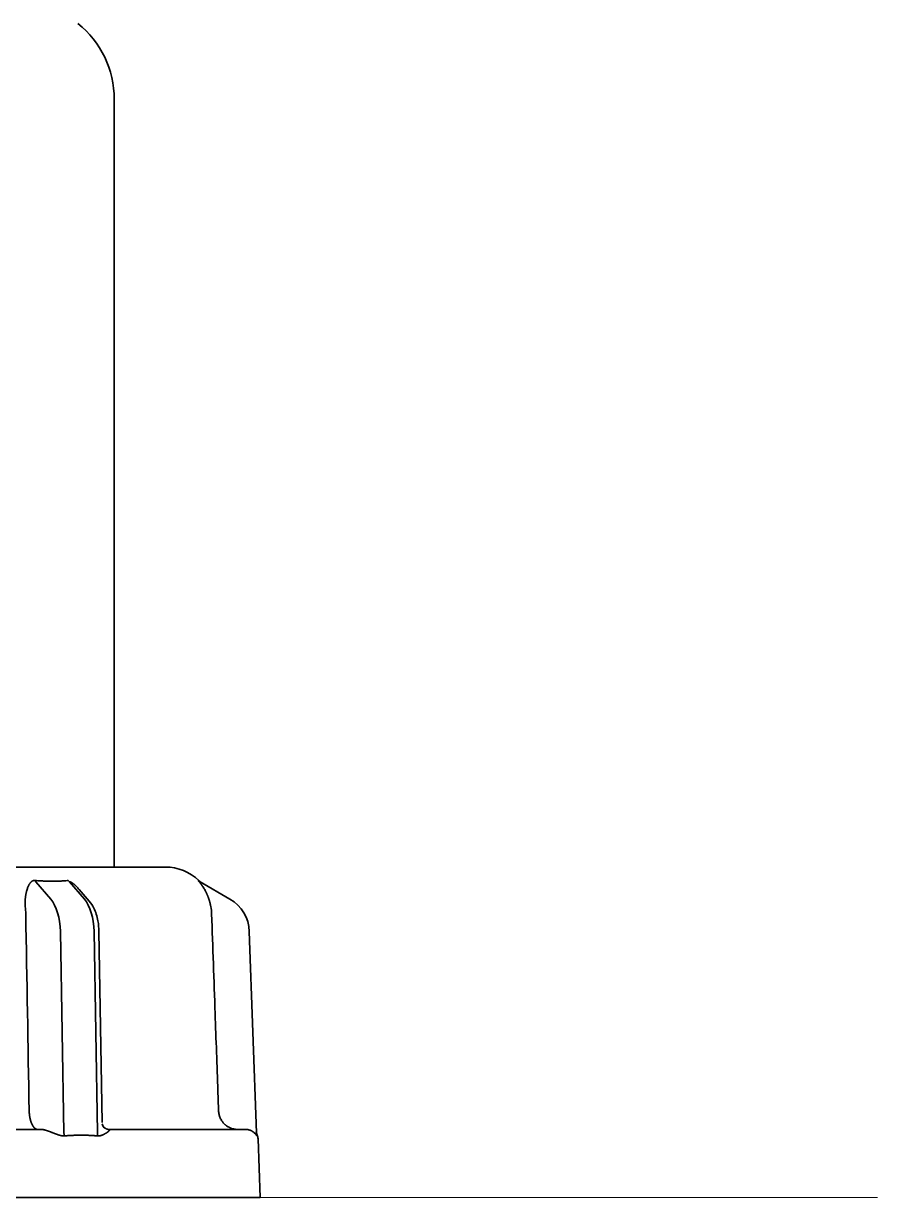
# Model space of a CAD drawing. Extents: x 6569 to 10251, y -294 to 3100.
# Drawn here: x 8603.8 to 8647.8, y 2097.7 to 2158.1 of the extents above; entities that cross this region are included whole.
import ezdxf

# ---------------------------------------------------------------- set-up
doc = ezdxf.new("R2010")
doc.units = 0
doc.header["$LTSCALE"] = 5
doc.layers.get('0').update_dxf_attribs({"linetype": 'CONTINUOUS', "lineweight": 0})
doc.layers.add('1', color=7, linetype='CONTINUOUS', true_color=0xffffff)

msp = doc.modelspace()

# ---------------------------------------------------------------- linework, layer by layer
at = {"color": 4}
msp.add_line((8547.764, 2097.726), (8647.764, 2097.726), dxfattribs=at)
at = {"layer": '1', "color": 7, "linetype": 'Continuous', "lineweight": 35}
for p, q in [((8608.514, 2114.726), (8608.514, 2154.226)), ((8584.385, 2114.726), (8611.144, 2114.726)), ((8604.482, 2113.964), (8605.247, 2113.08)), ((8606.979, 2113.08), (8606.214, 2113.964)), ((8612.858, 2114.024), (8612.91, 2113.996)), ((8614.462, 2113.08), (8612.932, 2113.964)), ((8606.71, 2113.578), (8607.232, 2112.975)), ((8605.928, 2101.048), (8605.747, 2111.418)), ((8607.479, 2111.418), (8607.66, 2101.048)), ((8607.729, 2111.409), (8607.901, 2101.58)), ((8615.823, 2101.048), (8615.461, 2111.418)), ((8590.731, 2101.226), (8604.798, 2101.226)), ((8608.262, 2101.226), (8615.296, 2101.226)), ((8615.865, 2100.932), (8615.853, 2100.896)), ((8616.014, 2097.726), (8615.909, 2100.744)), ((8597.764, 2097.726), (8616.014, 2097.726))]:
    msp.add_line(p, q, dxfattribs=at)
for centre, radius, start, end in [((8603.514, 2154.226), 5, 0, 51.15081), ((8611.144, 2112.226), 2.5, 46.33055, 90), ((8613.462, 2111.348), 2, 2, 60), ((8615.409, 2100.726), 0.5, 2, 24.23094)]:
    msp.add_arc(centre, radius, start, end, dxfattribs=at)
at = {"layer": '1', "color": 7, "linetype": 'Continuous', "lineweight": 35, "extrusion": (0, 0, -1)}
for centre, major_axis, ratio, start_param, end_param in [((8604.607, 2114.397), (0.05, 0.498), 0.350879, 3.622309, 3.863433), ((8606.339, 2114.398), (-0.06, 0.497), 0.631469, 3.734247, 3.975077), ((8604.747, 2111.348), (0, 2), 0.5, 0.523599, 1.53589), ((8606.479, 2111.348), (0, 2), 0.5, 0.523599, 1.53589)]:
    msp.add_ellipse(centre, major_axis=major_axis, ratio=ratio, start_param=start_param, end_param=end_param, dxfattribs=at)
at = {"layer": '1', "color": 7, "linetype": 'Continuous', "lineweight": 35}
for centre, major_axis, ratio, start_param, end_param in [((8613.182, 2114.397), (0.25, 0.433), 0.982349, 2.900465, 3.141593), ((8616.321, 2101.138), (-0.354, 0.354), 1, 0.801342, 1.211242)]:
    msp.add_ellipse(centre, major_axis=major_axis, ratio=ratio, start_param=start_param, end_param=end_param, dxfattribs=at)
for points, knots in [([(8604.342, 2114.024), (8604.34, 2114.024), (8604.336, 2114.022), (8604.33, 2114.02), (8604.323, 2114.018), (8604.317, 2114.015), (8604.311, 2114.012), (8604.305, 2114.009), (8604.299, 2114.006), (8604.293, 2114.002), (8604.287, 2113.998), (8604.28, 2113.994), (8604.274, 2113.99), (8604.268, 2113.986), (8604.262, 2113.981), (8604.256, 2113.976), (8604.25, 2113.971), (8604.244, 2113.966), (8604.238, 2113.96), (8604.231, 2113.954), (8604.225, 2113.948), (8604.219, 2113.942), (8604.213, 2113.935), (8604.201, 2113.921), (8604.183, 2113.899), (8604.16, 2113.868), (8604.139, 2113.834), (8604.115, 2113.789), (8604.088, 2113.73), (8604.06, 2113.655), (8604.033, 2113.571), (8604.013, 2113.499), (8603.999, 2113.445), (8603.991, 2113.412), (8603.983, 2113.378), (8603.976, 2113.345), (8603.97, 2113.311), (8603.964, 2113.277), (8603.958, 2113.243), (8603.953, 2113.209), (8603.949, 2113.175), (8603.945, 2113.141), (8603.941, 2113.107), (8603.939, 2113.072), (8603.936, 2113.038), (8603.934, 2113.004), (8603.933, 2112.969), (8603.932, 2112.935), (8603.932, 2112.901), (8603.932, 2112.866), (8603.933, 2112.832), (8603.935, 2112.798), (8603.937, 2112.763), (8603.939, 2112.729), (8603.941, 2112.706), (8603.942, 2112.695)], [0, 0, 0, 0, 0.004712, 0.009534, 0.014468, 0.019518, 0.02469, 0.029985, 0.035407, 0.04096, 0.046646, 0.052467, 0.058427, 0.064527, 0.070769, 0.077156, 0.083689, 0.09037, 0.0972, 0.104182, 0.111317, 0.118606, 0.126049, 0.13365, 0.16436, 0.195902, 0.228345, 0.261749, 0.318602, 0.379208, 0.44371, 0.512228, 0.53576, 0.559032, 0.582049, 0.604817, 0.627343, 0.649632, 0.671691, 0.693528, 0.715149, 0.736562, 0.757775, 0.778796, 0.799634, 0.820297, 0.840795, 0.861137, 0.881332, 0.901391, 0.921323, 0.94114, 0.960851, 0.980467, 1, 1, 1, 1]), ([(8604.454, 2114.035), (8604.452, 2114.036), (8604.446, 2114.036), (8604.438, 2114.036), (8604.431, 2114.037), (8604.423, 2114.037), (8604.415, 2114.036), (8604.408, 2114.036), (8604.4, 2114.036), (8604.393, 2114.035), (8604.385, 2114.034), (8604.378, 2114.033), (8604.371, 2114.032), (8604.363, 2114.03), (8604.356, 2114.028), (8604.349, 2114.027), (8604.344, 2114.025), (8604.342, 2114.024)], [0, 0, 0, 0, 0.064703, 0.129406, 0.194175, 0.259078, 0.32418, 0.389546, 0.455241, 0.521329, 0.587871, 0.654929, 0.722563, 0.790832, 0.859791, 0.929496, 1, 1, 1, 1]), ([(8606.032, 2114.024), (8606.022, 2114.024), (8606.003, 2114.022), (8605.974, 2114.02), (8605.945, 2114.017), (8605.915, 2114.015), (8605.886, 2114.013), (8605.856, 2114.011), (8605.827, 2114.01), (8605.797, 2114.008), (8605.767, 2114.006), (8605.737, 2114.005), (8605.707, 2114.004), (8605.677, 2114.002), (8605.646, 2114.001), (8605.616, 2114), (8605.585, 2113.999), (8605.555, 2113.998), (8605.524, 2113.998), (8605.493, 2113.997), (8605.462, 2113.996), (8605.431, 2113.996), (8605.4, 2113.996), (8605.368, 2113.996), (8605.337, 2113.996), (8605.306, 2113.996), (8605.274, 2113.996), (8605.242, 2113.996), (8605.211, 2113.996), (8605.179, 2113.997), (8605.147, 2113.998), (8605.115, 2113.998), (8605.083, 2113.999), (8605.05, 2114), (8605.018, 2114.001), (8604.986, 2114.002), (8604.953, 2114.004), (8604.921, 2114.005), (8604.888, 2114.006), (8604.855, 2114.008), (8604.822, 2114.01), (8604.789, 2114.011), (8604.756, 2114.013), (8604.723, 2114.015), (8604.69, 2114.017), (8604.657, 2114.02), (8604.623, 2114.022), (8604.601, 2114.024), (8604.59, 2114.024)], [0, 0, 0, 0, 0.021779, 0.043552, 0.06532, 0.087084, 0.108843, 0.130598, 0.152348, 0.174095, 0.195838, 0.217578, 0.239315, 0.261049, 0.28278, 0.304509, 0.326236, 0.34796, 0.369683, 0.391405, 0.413126, 0.434845, 0.456564, 0.478282, 0.5, 0.521718, 0.543436, 0.565155, 0.586874, 0.608595, 0.630317, 0.65204, 0.673764, 0.695491, 0.71722, 0.738951, 0.760685, 0.782422, 0.804162, 0.825905, 0.847652, 0.869402, 0.891157, 0.912916, 0.93468, 0.956448, 0.978221, 1, 1, 1, 1]), ([(8606.214, 2113.964), (8606.216, 2113.965), (8606.219, 2113.965), (8606.225, 2113.966), (8606.232, 2113.966), (8606.239, 2113.965), (8606.247, 2113.963), (8606.255, 2113.961), (8606.264, 2113.958), (8606.273, 2113.955), (8606.283, 2113.951), (8606.293, 2113.946), (8606.304, 2113.94), (8606.316, 2113.934), (8606.327, 2113.927), (8606.34, 2113.92), (8606.353, 2113.911), (8606.366, 2113.902), (8606.38, 2113.892), (8606.394, 2113.882), (8606.409, 2113.871), (8606.424, 2113.859), (8606.44, 2113.846), (8606.456, 2113.833), (8606.472, 2113.818), (8606.489, 2113.803), (8606.506, 2113.789), (8606.523, 2113.772), (8606.544, 2113.753), (8606.572, 2113.726), (8606.605, 2113.693), (8606.643, 2113.652), (8606.679, 2113.613), (8606.702, 2113.587), (8606.71, 2113.578)], [0, 0, 0, 0, 0.011196, 0.022245, 0.033363, 0.044763, 0.056639, 0.069167, 0.082495, 0.096747, 0.112024, 0.128408, 0.145965, 0.164751, 0.184809, 0.206175, 0.22888, 0.252949, 0.278402, 0.305258, 0.333531, 0.363235, 0.394381, 0.426978, 0.461034, 0.496558, 0.533556, 0.565127, 0.611078, 0.67141, 0.746123, 0.835219, 0.938696, 1, 1, 1, 1]), ([(8612.839, 2114.026), (8612.835, 2114.031), (8612.833, 2114.034), (8612.833, 2114.036), (8612.833, 2114.037), (8612.835, 2114.037), (8612.836, 2114.036), (8612.837, 2114.035)], [0, 0, 0, 0, 0.5, 0.5, 0.75, 0.75, 1, 1, 1, 1]), ([(8613.48, 2112.695), (8613.479, 2112.701), (8613.477, 2112.712), (8613.473, 2112.73), (8613.47, 2112.747), (8613.466, 2112.764), (8613.462, 2112.782), (8613.458, 2112.799), (8613.454, 2112.816), (8613.45, 2112.834), (8613.446, 2112.851), (8613.442, 2112.868), (8613.437, 2112.886), (8613.433, 2112.903), (8613.428, 2112.92), (8613.423, 2112.937), (8613.418, 2112.955), (8613.414, 2112.972), (8613.408, 2112.989), (8613.403, 2113.006), (8613.398, 2113.024), (8613.393, 2113.041), (8613.387, 2113.058), (8613.382, 2113.075), (8613.376, 2113.092), (8613.37, 2113.109), (8613.364, 2113.126), (8613.358, 2113.143), (8613.352, 2113.161), (8613.346, 2113.178), (8613.339, 2113.195), (8613.333, 2113.211), (8613.326, 2113.228), (8613.32, 2113.245), (8613.313, 2113.262), (8613.306, 2113.279), (8613.299, 2113.296), (8613.292, 2113.313), (8613.284, 2113.329), (8613.277, 2113.346), (8613.269, 2113.363), (8613.262, 2113.379), (8613.254, 2113.396), (8613.246, 2113.412), (8613.238, 2113.429), (8613.23, 2113.445), (8613.222, 2113.462), (8613.201, 2113.502), (8613.167, 2113.565), (8613.119, 2113.648), (8613.069, 2113.725), (8613.031, 2113.78), (8613.005, 2113.816), (8612.991, 2113.835), (8612.977, 2113.853), (8612.964, 2113.87), (8612.952, 2113.886), (8612.94, 2113.902), (8612.928, 2113.916), (8612.917, 2113.93), (8612.907, 2113.942), (8612.897, 2113.954), (8612.888, 2113.965), (8612.88, 2113.975), (8612.872, 2113.985), (8612.865, 2113.993), (8612.859, 2114.001), (8612.853, 2114.008), (8612.848, 2114.014), (8612.844, 2114.02), (8612.841, 2114.023), (8612.84, 2114.024)], [0, 0, 0, 0, 0.009877, 0.019767, 0.029672, 0.039593, 0.049532, 0.059489, 0.069466, 0.079465, 0.089487, 0.099532, 0.109604, 0.119701, 0.129827, 0.139983, 0.150168, 0.160386, 0.170636, 0.180921, 0.191241, 0.201598, 0.211992, 0.222425, 0.232899, 0.243413, 0.253969, 0.264569, 0.275213, 0.285903, 0.296638, 0.307422, 0.318253, 0.329134, 0.340065, 0.351048, 0.362082, 0.373169, 0.384311, 0.395507, 0.406758, 0.418066, 0.429432, 0.440855, 0.452337, 0.463878, 0.475479, 0.487142, 0.550852, 0.613762, 0.67598, 0.737614, 0.755418, 0.772724, 0.789538, 0.805867, 0.821719, 0.837101, 0.852024, 0.866497, 0.88053, 0.894136, 0.907328, 0.92012, 0.932528, 0.94457, 0.956263, 0.96763, 0.978691, 0.989473, 1, 1, 1, 1]), ([(8607.232, 2112.975), (8607.322, 2112.867), (8607.514, 2112.574), (8607.684, 2112.024), (8607.725, 2111.599), (8607.729, 2111.409)], [0, 0, 0, 0, 0.282047, 0.696349, 1, 1, 1, 1]), ([(8613.879, 2102.191), (8613.868, 2102.524), (8613.856, 2102.857), (8613.797, 2104.523), (8613.75, 2105.856), (8613.644, 2108.897), (8613.583, 2110.605), (8613.523, 2112.313)], [0, 0, 0, 0, 0.098732, 0.098732, 0.493661, 0.493661, 1, 1, 1, 1]), ([(8604.142, 2102.191), (8604.142, 2102.189), (8604.142, 2102.183), (8604.142, 2102.175), (8604.142, 2102.167), (8604.142, 2102.159), (8604.143, 2102.151), (8604.143, 2102.142), (8604.143, 2102.134), (8604.144, 2102.126), (8604.144, 2102.117), (8604.144, 2102.109), (8604.145, 2102.101), (8604.145, 2102.092), (8604.146, 2102.083), (8604.147, 2102.075), (8604.147, 2102.066), (8604.148, 2102.057), (8604.149, 2102.049), (8604.149, 2102.04), (8604.15, 2102.031), (8604.151, 2102.022), (8604.152, 2102.013), (8604.153, 2102.004), (8604.154, 2101.995), (8604.155, 2101.986), (8604.156, 2101.977), (8604.157, 2101.968), (8604.158, 2101.959), (8604.159, 2101.95), (8604.16, 2101.941), (8604.162, 2101.932), (8604.163, 2101.922), (8604.164, 2101.913), (8604.166, 2101.904), (8604.167, 2101.895), (8604.169, 2101.885), (8604.17, 2101.876), (8604.172, 2101.867), (8604.174, 2101.857), (8604.175, 2101.848), (8604.177, 2101.838), (8604.179, 2101.829), (8604.181, 2101.82), (8604.183, 2101.81), (8604.185, 2101.801), (8604.187, 2101.791), (8604.189, 2101.782), (8604.191, 2101.772), (8604.193, 2101.763), (8604.196, 2101.754), (8604.198, 2101.744), (8604.2, 2101.735), (8604.203, 2101.725), (8604.205, 2101.716), (8604.208, 2101.707), (8604.21, 2101.697), (8604.213, 2101.688), (8604.216, 2101.679), (8604.218, 2101.669), (8604.221, 2101.66), (8604.224, 2101.651), (8604.227, 2101.642), (8604.23, 2101.632), (8604.233, 2101.623), (8604.236, 2101.614), (8604.24, 2101.605), (8604.243, 2101.596), (8604.246, 2101.587), (8604.25, 2101.578), (8604.253, 2101.569), (8604.256, 2101.56), (8604.26, 2101.551), (8604.264, 2101.543), (8604.267, 2101.534), (8604.271, 2101.525), (8604.275, 2101.517), (8604.279, 2101.508), (8604.283, 2101.5), (8604.287, 2101.491), (8604.291, 2101.483), (8604.295, 2101.475), (8604.299, 2101.467), (8604.303, 2101.458), (8604.308, 2101.45), (8604.312, 2101.443), (8604.317, 2101.435), (8604.321, 2101.427), (8604.326, 2101.419), (8604.33, 2101.412), (8604.335, 2101.405), (8604.34, 2101.397), (8604.345, 2101.39), (8604.349, 2101.383), (8604.354, 2101.376), (8604.359, 2101.369), (8604.364, 2101.362), (8604.37, 2101.356), (8604.375, 2101.349), (8604.38, 2101.343), (8604.385, 2101.337), (8604.391, 2101.331), (8604.396, 2101.325), (8604.401, 2101.319), (8604.407, 2101.313), (8604.413, 2101.308), (8604.418, 2101.302), (8604.424, 2101.297), (8604.43, 2101.292), (8604.436, 2101.287), (8604.441, 2101.282), (8604.447, 2101.278), (8604.453, 2101.273), (8604.459, 2101.269), (8604.465, 2101.265), (8604.472, 2101.261), (8604.478, 2101.258), (8604.484, 2101.254), (8604.49, 2101.251), (8604.497, 2101.248), (8604.503, 2101.245), (8604.509, 2101.242), (8604.516, 2101.24), (8604.522, 2101.237), (8604.529, 2101.235), (8604.535, 2101.233), (8604.542, 2101.232), (8604.549, 2101.23), (8604.555, 2101.229), (8604.562, 2101.228), (8604.569, 2101.227), (8604.576, 2101.227), (8604.583, 2101.226), (8604.587, 2101.226), (8604.589, 2101.226)], [0, 0, 0, 0, 0.005202, 0.01044, 0.015714, 0.021025, 0.026371, 0.031754, 0.037173, 0.042628, 0.048119, 0.053646, 0.05921, 0.06481, 0.070446, 0.076118, 0.081826, 0.087571, 0.093352, 0.099169, 0.105022, 0.110911, 0.116837, 0.122798, 0.128796, 0.134831, 0.140901, 0.147008, 0.15315, 0.159329, 0.165545, 0.171796, 0.178084, 0.184408, 0.190768, 0.197164, 0.203597, 0.210066, 0.216571, 0.223112, 0.22969, 0.236304, 0.242954, 0.24964, 0.256363, 0.263122, 0.269917, 0.276748, 0.283615, 0.290519, 0.297459, 0.304436, 0.311448, 0.318497, 0.325582, 0.332703, 0.339861, 0.347055, 0.354285, 0.361551, 0.368854, 0.376193, 0.383568, 0.39098, 0.398428, 0.405912, 0.413432, 0.420988, 0.428581, 0.43621, 0.443876, 0.451578, 0.459316, 0.46709, 0.474901, 0.482747, 0.490631, 0.49855, 0.506506, 0.514498, 0.522526, 0.530591, 0.538692, 0.546829, 0.555002, 0.563212, 0.571458, 0.579741, 0.58806, 0.596415, 0.604806, 0.613234, 0.621698, 0.630198, 0.638734, 0.647307, 0.655917, 0.664562, 0.673244, 0.681962, 0.690717, 0.699507, 0.708335, 0.717198, 0.726098, 0.735034, 0.744006, 0.753015, 0.76206, 0.771142, 0.78026, 0.789414, 0.798604, 0.807831, 0.817094, 0.826394, 0.835729, 0.845102, 0.85451, 0.863955, 0.873436, 0.882954, 0.892508, 0.902098, 0.911724, 0.921387, 0.931087, 0.940822, 0.950594, 0.960403, 0.970248, 0.980129, 0.990046, 1, 1, 1, 1]), ([(8614.879, 2101.226), (8614.863, 2101.226), (8614.846, 2101.227), (8614.814, 2101.228), (8614.798, 2101.229), (8614.75, 2101.234), (8614.719, 2101.238), (8614.625, 2101.257), (8614.564, 2101.275), (8614.49, 2101.305), (8614.475, 2101.311), (8614.446, 2101.325), (8614.403, 2101.346), (8614.334, 2101.386), (8614.282, 2101.423), (8614.245, 2101.453), (8614.232, 2101.463), (8614.208, 2101.484), (8614.196, 2101.495), (8614.162, 2101.528), (8614.14, 2101.552), (8614.108, 2101.588), (8614.098, 2101.601), (8614.079, 2101.626), (8614.069, 2101.639), (8614.023, 2101.705), (8613.991, 2101.76), (8613.953, 2101.848), (8613.941, 2101.877), (8613.926, 2101.923), (8613.921, 2101.939), (8613.912, 2101.97), (8613.908, 2101.985), (8613.89, 2102.063), (8613.882, 2102.127), (8613.879, 2102.191)], [0, 0, 0, 0, 0.03125, 0.03125, 0.0625, 0.0625, 0.125, 0.125, 0.25, 0.25, 0.28125, 0.28125, 0.3125, 0.375, 0.4375, 0.4375, 0.46875, 0.46875, 0.5, 0.5, 0.5625, 0.5625, 0.59375, 0.59375, 0.625, 0.625, 0.75, 0.75, 0.8125, 0.8125, 0.84375, 0.84375, 0.875, 0.875, 1, 1, 1, 1]), ([(8604.798, 2101.226), (8604.8, 2101.226), (8604.803, 2101.226), (8604.808, 2101.226), (8604.813, 2101.226), (8604.818, 2101.225), (8604.824, 2101.225), (8604.83, 2101.224), (8604.836, 2101.223), (8604.842, 2101.222), (8604.849, 2101.221), (8604.856, 2101.22), (8604.863, 2101.219), (8604.87, 2101.217), (8604.878, 2101.216), (8604.886, 2101.214), (8604.894, 2101.212), (8604.902, 2101.211), (8604.911, 2101.209), (8604.919, 2101.206), (8604.928, 2101.204), (8604.937, 2101.202), (8604.947, 2101.199), (8604.957, 2101.196), (8604.966, 2101.194), (8604.977, 2101.191), (8604.987, 2101.188), (8605.002, 2101.183), (8605.021, 2101.177), (8605.046, 2101.169), (8605.072, 2101.16), (8605.099, 2101.151), (8605.127, 2101.142), (8605.155, 2101.131), (8605.185, 2101.121), (8605.215, 2101.11), (8605.247, 2101.098), (8605.268, 2101.09), (8605.279, 2101.086)], [0, 0, 0, 0, 0.014379, 0.028904, 0.043589, 0.058446, 0.073488, 0.088728, 0.104176, 0.119845, 0.135744, 0.151885, 0.168277, 0.184931, 0.201854, 0.219056, 0.236545, 0.254329, 0.272417, 0.290814, 0.309528, 0.328566, 0.347934, 0.367637, 0.387683, 0.408076, 0.428821, 0.449923, 0.497367, 0.546389, 0.597035, 0.649344, 0.703354, 0.759099, 0.816609, 0.875912, 0.937034, 1, 1, 1, 1]), ([(8607.897, 2101.517), (8607.902, 2101.484), (8607.926, 2101.418), (8607.976, 2101.334), (8608.023, 2101.3), (8608.036, 2101.292)], [0, 0, 0, 0, 0.407874, 0.854533, 1, 1, 1, 1]), ([(8608.262, 2101.226), (8608.262, 2101.226), (8608.261, 2101.226), (8608.26, 2101.226), (8608.258, 2101.226), (8608.255, 2101.226), (8608.252, 2101.226), (8608.248, 2101.226), (8608.244, 2101.227), (8608.239, 2101.227), (8608.233, 2101.227), (8608.227, 2101.228), (8608.221, 2101.228), (8608.213, 2101.229), (8608.205, 2101.23), (8608.197, 2101.232), (8608.188, 2101.234), (8608.179, 2101.236), (8608.169, 2101.238), (8608.158, 2101.241), (8608.147, 2101.244), (8608.135, 2101.248), (8608.123, 2101.253), (8608.111, 2101.258), (8608.098, 2101.264), (8608.085, 2101.27), (8608.071, 2101.278), (8608.057, 2101.286), (8608.043, 2101.295), (8608.029, 2101.305), (8608.015, 2101.317), (8608, 2101.329), (8607.986, 2101.342), (8607.971, 2101.357), (8607.962, 2101.367), (8607.957, 2101.373)], [0, 0, 0, 0, 0.002611, 0.00694, 0.012997, 0.020783, 0.0303, 0.041547, 0.054527, 0.069238, 0.085681, 0.103857, 0.123764, 0.145404, 0.168776, 0.19388, 0.220716, 0.249285, 0.279587, 0.31162, 0.345386, 0.380884, 0.418115, 0.457078, 0.497773, 0.540201, 0.58436, 0.630253, 0.677877, 0.727234, 0.778323, 0.831144, 0.885697, 0.941982, 1, 1, 1, 1]), ([(8608.164, 2101.086), (8608.167, 2101.088), (8608.173, 2101.093), (8608.182, 2101.099), (8608.191, 2101.106), (8608.199, 2101.112), (8608.207, 2101.118), (8608.214, 2101.124), (8608.221, 2101.13), (8608.228, 2101.136), (8608.234, 2101.141), (8608.24, 2101.147), (8608.246, 2101.152), (8608.251, 2101.157), (8608.256, 2101.162), (8608.26, 2101.166), (8608.264, 2101.171), (8608.268, 2101.175), (8608.272, 2101.179), (8608.275, 2101.183), (8608.278, 2101.187), (8608.28, 2101.191), (8608.282, 2101.194), (8608.284, 2101.198), (8608.285, 2101.201), (8608.286, 2101.204), (8608.287, 2101.206), (8608.288, 2101.209), (8608.288, 2101.211), (8608.288, 2101.213), (8608.287, 2101.215), (8608.286, 2101.217), (8608.285, 2101.219), (8608.284, 2101.221), (8608.282, 2101.222), (8608.28, 2101.223), (8608.278, 2101.224), (8608.275, 2101.225), (8608.272, 2101.225), (8608.269, 2101.226), (8608.266, 2101.226), (8608.263, 2101.226), (8608.262, 2101.226)], [0, 0, 0, 0, 0.035073, 0.069552, 0.103441, 0.136743, 0.169461, 0.201601, 0.233165, 0.264159, 0.294588, 0.324455, 0.353767, 0.382529, 0.410747, 0.438426, 0.465574, 0.492197, 0.518301, 0.543896, 0.568988, 0.593586, 0.6177, 0.641338, 0.66451, 0.687227, 0.7095, 0.731341, 0.752762, 0.773776, 0.794397, 0.81464, 0.834519, 0.854051, 0.873253, 0.892142, 0.910736, 0.929056, 0.947121, 0.964952, 0.982571, 1, 1, 1, 1]), ([(8615.853, 2100.896), (8615.853, 2100.893), (8615.851, 2100.893), (8615.848, 2100.895), (8615.845, 2100.898), (8615.838, 2100.906), (8615.835, 2100.912), (8615.826, 2100.925), (8615.821, 2100.932), (8615.81, 2100.948), (8615.803, 2100.956), (8615.79, 2100.974), (8615.783, 2100.983), (8615.759, 2101.011), (8615.742, 2101.03), (8615.7, 2101.069), (8615.677, 2101.088), (8615.638, 2101.117), (8615.624, 2101.126), (8615.594, 2101.144), (8615.578, 2101.153), (8615.544, 2101.17), (8615.526, 2101.178), (8615.488, 2101.192), (8615.467, 2101.199), (8615.434, 2101.208), (8615.423, 2101.211), (8615.399, 2101.216), (8615.387, 2101.218), (8615.362, 2101.222), (8615.349, 2101.224), (8615.323, 2101.226), (8615.309, 2101.226), (8615.296, 2101.226)], [0, 0, 0, 0, 0.0625, 0.0625, 0.125, 0.125, 0.1875, 0.1875, 0.25, 0.25, 0.3125, 0.3125, 0.375, 0.375, 0.5, 0.5, 0.625, 0.625, 0.6875, 0.6875, 0.75, 0.75, 0.8125, 0.8125, 0.875, 0.875, 0.90625, 0.90625, 0.9375, 0.9375, 0.96875, 0.96875, 1, 1, 1, 1]), ([(8605.279, 2101.086), (8605.285, 2101.083), (8605.297, 2101.079), (8605.315, 2101.072), (8605.333, 2101.065), (8605.351, 2101.058), (8605.369, 2101.051), (8605.387, 2101.044), (8605.405, 2101.037), (8605.423, 2101.03), (8605.441, 2101.023), (8605.459, 2101.017), (8605.476, 2101.01), (8605.494, 2101.003), (8605.512, 2100.996), (8605.529, 2100.99), (8605.547, 2100.983), (8605.564, 2100.977), (8605.582, 2100.97), (8605.609, 2100.961), (8605.646, 2100.948), (8605.69, 2100.934), (8605.733, 2100.921), (8605.768, 2100.912), (8605.797, 2100.906), (8605.819, 2100.902), (8605.841, 2100.899), (8605.862, 2100.896), (8605.883, 2100.894), (8605.904, 2100.894), (8605.925, 2100.893), (8605.945, 2100.894), (8605.958, 2100.895), (8605.965, 2100.896)], [0, 0, 0, 0, 0.025953, 0.051868, 0.077745, 0.103588, 0.129396, 0.155172, 0.180918, 0.206634, 0.232323, 0.257987, 0.283627, 0.309244, 0.334841, 0.360418, 0.385979, 0.411523, 0.437054, 0.462572, 0.530757, 0.596034, 0.658483, 0.718197, 0.751135, 0.783581, 0.815569, 0.847136, 0.878317, 0.909154, 0.939685, 0.969953, 1, 1, 1, 1]), ([(8605.965, 2100.896), (8605.978, 2100.897), (8606.005, 2100.9), (8606.046, 2100.903), (8606.088, 2100.907), (8606.13, 2100.91), (8606.172, 2100.913), (8606.215, 2100.915), (8606.259, 2100.918), (8606.302, 2100.92), (8606.347, 2100.922), (8606.391, 2100.924), (8606.437, 2100.926), (8606.482, 2100.927), (8606.528, 2100.929), (8606.575, 2100.93), (8606.622, 2100.931), (8606.67, 2100.931), (8606.717, 2100.932), (8606.766, 2100.932), (8606.826, 2100.932), (8606.898, 2100.932), (8606.98, 2100.931), (8607.061, 2100.93), (8607.141, 2100.928), (8607.218, 2100.925), (8607.295, 2100.922), (8607.369, 2100.918), (8607.442, 2100.913), (8607.514, 2100.908), (8607.584, 2100.902), (8607.63, 2100.898), (8607.653, 2100.896)], [0, 0, 0, 0, 0.023767, 0.047813, 0.072139, 0.096746, 0.121634, 0.146804, 0.172257, 0.197993, 0.224014, 0.25032, 0.276911, 0.303788, 0.330952, 0.358404, 0.386144, 0.414172, 0.44249, 0.471098, 0.499996, 0.549727, 0.598592, 0.646596, 0.693742, 0.740031, 0.785469, 0.830058, 0.873802, 0.916704, 0.958769, 1, 1, 1, 1]), ([(8607.653, 2100.896), (8607.656, 2100.895), (8607.662, 2100.895), (8607.671, 2100.894), (8607.681, 2100.894), (8607.69, 2100.894), (8607.699, 2100.894), (8607.709, 2100.894), (8607.718, 2100.894), (8607.728, 2100.895), (8607.738, 2100.896), (8607.747, 2100.897), (8607.757, 2100.898), (8607.767, 2100.9), (8607.777, 2100.901), (8607.787, 2100.903), (8607.797, 2100.905), (8607.807, 2100.908), (8607.817, 2100.91), (8607.827, 2100.913), (8607.837, 2100.916), (8607.847, 2100.919), (8607.857, 2100.922), (8607.868, 2100.925), (8607.878, 2100.929), (8607.888, 2100.933), (8607.899, 2100.937), (8607.909, 2100.941), (8607.919, 2100.945), (8607.93, 2100.95), (8607.94, 2100.955), (8607.95, 2100.96), (8607.965, 2100.967), (8607.984, 2100.976), (8608.007, 2100.988), (8608.029, 2101), (8608.05, 2101.012), (8608.071, 2101.025), (8608.091, 2101.037), (8608.11, 2101.049), (8608.129, 2101.062), (8608.147, 2101.074), (8608.158, 2101.082), (8608.164, 2101.086)], [0, 0, 0, 0, 0.014414, 0.028974, 0.043684, 0.058551, 0.073581, 0.088779, 0.104152, 0.119704, 0.13544, 0.151365, 0.167484, 0.183801, 0.200322, 0.217049, 0.233988, 0.251142, 0.268514, 0.286109, 0.303929, 0.321979, 0.34026, 0.358778, 0.377533, 0.39653, 0.41577, 0.435257, 0.454992, 0.474978, 0.495218, 0.515714, 0.536467, 0.583885, 0.63104, 0.677944, 0.724604, 0.77103, 0.817232, 0.86322, 0.909004, 0.954594, 1, 1, 1, 1])]:
    msp.add_open_spline(points, degree=3, knots=knots, dxfattribs=at)
for points in [[(8604.59, 2114.024), (8604.545, 2114.028), (8604.5, 2114.032), (8604.454, 2114.035)], [(8606.148, 2114.035), (8606.109, 2114.032), (8606.071, 2114.028), (8606.032, 2114.024)], [(8612.837, 2114.035), (8612.845, 2114.031), (8612.851, 2114.028), (8612.857, 2114.025)], [(8603.942, 2112.695), (8603.955, 2112.569), (8603.962, 2112.441), (8603.965, 2112.313)], [(8613.523, 2112.313), (8613.519, 2112.442), (8613.504, 2112.569), (8613.48, 2112.695)], [(8603.965, 2112.313), (8604.023, 2108.939), (8604.082, 2105.565), (8604.142, 2102.191)], [(8605.965, 2100.896), (8605.949, 2100.944), (8605.936, 2100.996), (8605.928, 2101.048)], [(8607.653, 2100.896), (8607.652, 2100.92), (8607.652, 2100.97), (8607.657, 2101.022), (8607.66, 2101.048)]]:
    msp.add_open_spline(points, degree=3, dxfattribs=at)

doc.saveas('drawing.dxf')
